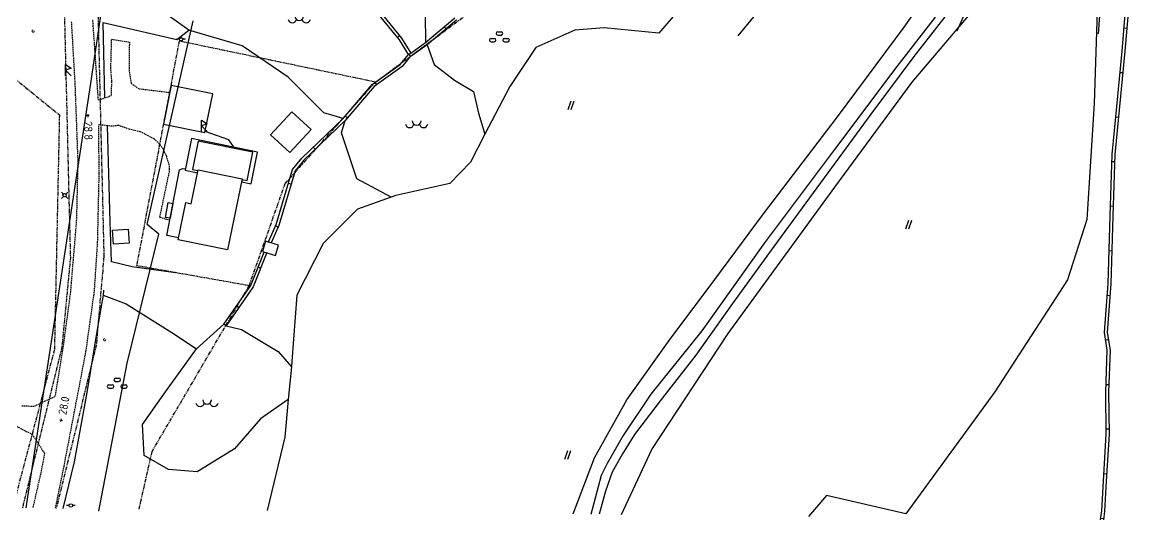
# Model space of a CAD drawing. Header units: metres. Extents: x 139929 to 142176, y 6401995 to 6404420.
# Drawn here: x 140387.5 to 140585.7, y 6401994.6 to 6402083.7 of the extents above; entities that cross this region are included whole.
import ezdxf
from ezdxf.enums import TextEntityAlignment as Align

# ---------------------------------------------------------------- set-up
doc = ezdxf.new("R2010")
doc.units = ezdxf.units.M
doc.header["$LTSCALE"] = 0.5
for name, pattern in [('DASHED', [0.75, 0.5, -0.25]), ('DGN Style 3', [2.464518, 1.76037, -0.704148]), ('PHANTOM', [2.5, 1.25, -0.25, 0.25, -0.25, 0.25, -0.25])]:
    doc.linetypes.add(name, pattern=pattern)
doc.layers.get('0').update_dxf_attribs({"color": 1})
for name, color, linetype in [('M-BEF-BELYSNINGSSTOLPE', 4, 'Continuous'), ('M-BEF-BYGGNAD', 3, 'Continuous'), ('M-BEF-BÄCK', 7, 'Continuous'), ('M-BEF-DIKE', 4, 'Dike5'), ('M-BEF-FORNFYND', 4, 'Continuous'), ('M-BEF-MARKLINJE', 4, 'Continuous'), ('M-BEF-MUR', 4, 'Continuous'), ('M-BEF-NIVÅ', 4, 'Continuous'), ('M-BEF-NIVÅKURVA-PRIMÄR-0.5M', 12, 'Continuous'), ('M-BEF-NIVÅKURVA-PRIMÄR-1.0M', 12, 'Continuous'), ('M-BEF-STAKET', 4, 'STAKET'), ('M-BEF-TELE-INFO', 4, 'Continuous'), ('M-BEF-TRAPPA', 4, 'Continuous'), ('M-BEF-VÄGKANT', 1, 'DASHED'), ('M-GR-FASTIGHETSGRÄNS', 3, 'PHANTOM'), ('M-GR-TRAKTGRÄNS', 7, 'PHANTOM')]:
    doc.layers.add(name, color=color, linetype=linetype)
doc.layers.add('TE_OSAKERT_LAGE', color=254, linetype='Continuous', lineweight=0)
doc.styles.add('ISO', font='iso.shx', dxfattribs={"height": 2.5})
doc.styles.get("Standard").update_dxf_attribs({"font": 'simplex8.shx'})
doc.linetypes.add('Dike5', pattern='A,1.5,["|",Standard,S=0.5,R=75,X=0,Y=0],1e-06,["|",Standard,S=0.5,R=105,X=0,Y=0],-0.75', length=2.250001)
doc.linetypes.add('STAKET', pattern='A,7,[134,morastr.shx,S=0.8,R=0,X=0,Y=0],0.6,[134,morastr.shx,S=0.8,R=0,X=0,Y=0],1', length=8.6)

# ---------------------------------------------------------------- blocks, each defined once
blk = doc.blocks.new('PRI_P_FORNL')
blk.add_polyline3d([(-0.166667, -0.5, 0), (-0.166667, 1.5, 0), (0.833333, 0.833334, 0), (-0.166667, 0.5, 0), (0.833333, -0.5, 0)])
blk = doc.blocks.new('PRI_L_ALLM')
for points in [[(-0.3, 0, 0), (-0.8, 0, 0)], [(0.8, 0, 0), (0.3, 0, 0)]]:
    blk.add_polyline3d(points)
blk.add_circle((0, 0), 0.3)
blk = doc.blocks.new('PRI_L_BELYS')
for points in [[(-0.21, 0.21, 0), (-0.57, 0.57, 0)], [(0.21, 0.21, 0), (0.57, 0.57, 0)], [(-0.21, -0.21, 0), (-0.57, -0.57, 0)], [(0.21, -0.21, 0), (0.57, -0.57, 0)]]:
    blk.add_polyline3d(points)
blk.add_circle((0, 0), 0.3)
blk = doc.blocks.new('PRI_M_BERG')
for centre, radius, start, end in [((-1.25, 0.43), 0.765, 192.2902, 347.7098), ((0, 0.87), 0.784, 180, 0), ((1.25, 0.43), 0.765, 192.2902, 347.7098)]:
    blk.add_arc(centre, radius, start, end)
blk = doc.blocks.new('PRI_M_LÖVSKOG')
for p, q in [((-0.29, 1.2), (0.29, 1.2)), ((-0.29, 0.6), (0.29, 0.6)), ((-1.49, 0), (-0.91, 0)), ((-1.49, -0.6), (-0.91, -0.6)), ((0.91, 0), (1.49, 0)), ((0.91, -0.6), (1.49, -0.6))]:
    blk.add_line(p, q)
for centre, start, end in [((-0.29, 0.9), 90, 180), ((-0.29, 0.9), 180, 270), ((0.29, 0.9), 0, 90), ((0.29, 0.9), 270, 0), ((-1.49, -0.3), 90, 180), ((-1.49, -0.3), 180, 270), ((-0.91, -0.3), 0, 90), ((-0.91, -0.3), 270, 0), ((0.91, -0.3), 90, 180), ((0.91, -0.3), 180, 270), ((1.49, -0.3), 0, 90), ((1.49, -0.3), 270, 0)]:
    blk.add_arc(centre, 0.3, start, end)
blk = doc.blocks.new('PRI_M_ÅKER')
for points in [[(0.26, 1.56, 0), (-0.26, 0, 0)], [(0.78, 1.56, 0), (0.26, 0, 0)]]:
    blk.add_polyline3d(points)
blk = doc.blocks.new('PRI_NIVÅ_HÖJDPUNKT_ISM')
at = {"color": 7}
for p, q in [((-0.25, 0), (0.25, 0)), ((0, 0.25), (0, -0.25))]:
    blk.add_line(p, q, dxfattribs=at)
blk = doc.blocks.new('OCT370_2', base_point=(108327.37, 6370837.69))
at = {"layer": 'TE_OSAKERT_LAGE', "color": 30, "linetype": 'DGN Style 3', "lineweight": 13}
blk.add_circle((108327.36, 6370837.69), 0.2, dxfattribs=at)

msp = doc.modelspace()

# ---------------------------------------------------------------- linework, layer by layer
at = {"layer": 'M-BEF-BYGGNAD'}
for p, q in [((140414.11, 6402072.36), (140412.73, 6402065.45)), ((140421.56, 6402070.87), (140414.11, 6402072.36)), ((140420.17, 6402063.95), (140421.56, 6402070.87)), ((140435.7, 6402067.67), (140431.91, 6402063.52)), ((140439.16, 6402064.52), (140435.7, 6402067.67)), ((140412.73, 6402065.45), (140420.17, 6402063.95)), ((140417.77, 6402062.87), (140416.61, 6402057.2)), ((140429.59, 6402060.46), (140417.77, 6402062.87)), ((140431.91, 6402063.52), (140435.37, 6402060.36)), ((140435.37, 6402060.36), (140439.16, 6402064.52)), ((140418.99, 6402062.42), (140417.96, 6402057.35)), ((140428.77, 6402060.43), (140418.99, 6402062.42)), ((140427.73, 6402055.35), (140428.77, 6402060.43)), ((140428.43, 6402054.76), (140429.59, 6402060.46)), ((140413.34, 6402045.54), (140415.62, 6402057.25)), ((140415.62, 6402057.25), (140416.13, 6402057.52)), ((140416.13, 6402057.52), (140416.7, 6402057.48)), ((140416.61, 6402057.2), (140418.84, 6402056.74)), ((140417.71, 6402051.22), (140418.94, 6402057.26)), ((140417.96, 6402057.35), (140418.92, 6402057.15)), ((140418.84, 6402056.74), (140418.94, 6402057.26)), ((140418.94, 6402057.26), (140426.83, 6402055.66)), ((140418.94, 6402057.26), (140426.83, 6402055.66)), ((140426.83, 6402055.66), (140424.24, 6402042.95)), ((140426.83, 6402055.66), (140426.72, 6402055.11)), ((140426.72, 6402055.11), (140428.43, 6402054.76)), ((140426.8, 6402055.54), (140427.73, 6402055.35)), ((140415.37, 6402044.76), (140416.73, 6402051.42)), ((140416.73, 6402051.42), (140417.71, 6402051.22)), ((140403.64, 6402046.47), (140406.41, 6402046.67)), ((140403.83, 6402043.96), (140403.64, 6402046.47)), ((140406.41, 6402046.67), (140406.59, 6402044.17)), ((140415.44, 6402045.1), (140413.34, 6402045.54)), ((140406.59, 6402044.17), (140403.83, 6402043.96)), ((140424.24, 6402042.95), (140415.37, 6402044.76)), ((140431, 6402044.51), (140430.45, 6402042.68)), ((140433.36, 6402043.8), (140431, 6402044.51)), ((140432.81, 6402041.97), (140433.36, 6402043.8)), ((140430.45, 6402042.68), (140432.81, 6402041.97))]:
    msp.add_line(p, q, dxfattribs=at)
at = {"layer": 'M-BEF-BÄCK', "lineweight": -3}
for p, q in [((140402.02, 6402035.75), (140401.98, 6402034.87)), ((140401.98, 6402034.87), (140400.93, 6402029.08)), ((140400.93, 6402029.08), (140399.04, 6402017.44)), ((140399.04, 6402017.44), (140396.79, 6402005)), ((140396.79, 6402005), (140394.75, 6401996.68))]:
    msp.add_line(p, q, dxfattribs=at)
at = {"layer": 'M-BEF-DIKE'}
for p, q in [((140544.06, 6402075.75), (140550.94, 6402084.62)), ((140553.04, 6402085.22), (140547.05, 6402077.57)), ((140547.05, 6402077.57), (140539.36, 6402067.23)), ((140532.93, 6402060.9), (140544.06, 6402075.75)), ((140539.36, 6402067.23), (140530.34, 6402054.98)), ((140520.41, 6402044.22), (140532.93, 6402060.9)), ((140530.34, 6402054.98), (140522.02, 6402043.58)), ((140509.18, 6402028.48), (140520.41, 6402044.22)), ((140522.02, 6402043.58), (140514.58, 6402033.35)), ((140514.58, 6402033.35), (140508.07, 6402024.08)), ((140500.03, 6402017.1), (140509.18, 6402028.48)), ((140508.07, 6402024.08), (140501.68, 6402015.93)), ((140494.84, 6402009.39), (140500.03, 6402017.1)), ((140501.68, 6402015.93), (140497.09, 6402009.88)), ((140492.21, 6402004.75), (140494.84, 6402009.39)), ((140497.09, 6402009.88), (140494.92, 6402006.46)), ((140494.92, 6402006.46), (140493.05, 6402003.16)), ((140491.17, 6402002.6), (140492.21, 6402004.75)), ((140490.07, 6401998.58), (140491.17, 6402002.6)), ((140493.05, 6402003.16), (140491.85, 6401999.75)), ((140491.85, 6401999.75), (140490.76, 6401995.62)), ((140489.33, 6401995.63), (140490.07, 6401998.58))]:
    msp.add_line(p, q, dxfattribs=at)
at = {"layer": 'M-BEF-MARKLINJE', "lineweight": -3, "ltscale": 0.8}
for p, q in [((140409.84, 6402141.77), (140399.64, 6402072.39)), ((140409.86, 6402047.48), (140418.08, 6402083.93)), ((140399.64, 6402072.39), (140388.14, 6401996.75)), ((140411.94, 6402045.78), (140409.86, 6402047.48)), ((140406.28, 6402022.67), (140411.94, 6402045.78)), ((140401.18, 6401996.19), (140406.28, 6402022.67))]:
    msp.add_line(p, q, dxfattribs=at)
at = {"layer": 'M-BEF-MARKLINJE'}
msp.add_line((140545.52, 6402083.04, 25.66), (140552.68, 6402093.38, 26.08), dxfattribs=at)
at = {"layer": 'M-BEF-MARKLINJE', "lineweight": -3}
for p, q in [((140545.52, 6402083.04), (140552.68, 6402093.38)), ((140417.29, 6402082.3), (140410.46, 6402087.13)), ((140579.97, 6402087.61), (140579.36, 6402069.17)), ((140459.57, 6402085.11), (140459.67, 6402080.05)), ((140504.71, 6402085.59), (140501.45, 6402081.76)), ((140546.76, 6402072.95), (140558.25, 6402086.46)), ((140491.62, 6402082.69), (140486.36, 6402082.3)), ((140501.45, 6402081.76), (140491.62, 6402082.69)), ((140533.43, 6402066.74), (140545.52, 6402083.04)), ((140415.15, 6402080.59), (140417.29, 6402082.3)), ((140426.81, 6402079.5), (140417.29, 6402082.3)), ((140486.36, 6402082.3), (140479.42, 6402079.18)), ((140435.08, 6402073.89), (140426.81, 6402079.5)), ((140459.98, 6402079.65), (140461.2, 6402076.13)), ((140479.42, 6402079.18), (140474.75, 6402072.18)), ((140461.2, 6402076.13), (140464.82, 6402073.35)), ((140441.47, 6402067.48), (140435.08, 6402073.89)), ((140464.82, 6402073.35), (140468.22, 6402071.31)), ((140532.92, 6402054.19), (140546.76, 6402072.95)), ((140468.22, 6402071.31), (140469.17, 6402067.45)), ((140474.75, 6402072.18), (140470.3, 6402063.65)), ((140579.36, 6402069.17), (140578.01, 6402048.37)), ((140444.91, 6402066.48), (140441.47, 6402067.48)), ((140469.17, 6402067.45), (140470.3, 6402063.65)), ((140444.6, 6402063.9), (140445.27, 6402066.13)), ((140520.17, 6402049.42), (140533.43, 6402066.74)), ((140447.37, 6402055.65), (140444.6, 6402063.9)), ((140470.3, 6402063.65), (140467.68, 6402058.63)), ((140467.68, 6402058.63), (140464, 6402054.84)), ((140453.51, 6402052.38), (140447.37, 6402055.65)), ((140464, 6402054.84), (140454.33, 6402052.68)), ((140513.81, 6402027.97), (140532.92, 6402054.19)), ((140453.51, 6402052.38), (140447.49, 6402050.25)), ((140454.33, 6402052.68), (140453.51, 6402052.38)), ((140447.49, 6402050.25), (140441.32, 6402044.09)), ((140511.42, 6402037.63), (140520.17, 6402049.42)), ((140578.01, 6402048.37), (140574.6, 6402037.58)), ((140441.32, 6402044.09), (140436.61, 6402034.85)), ((140503.26, 6402026.71), (140511.42, 6402037.63)), ((140574.6, 6402037.58), (140561.54, 6402017.51)), ((140401.98, 6402034.87), (140406.05, 6402033.28)), ((140406.05, 6402033.28), (140414.25, 6402028.18)), ((140436.61, 6402034.85), (140435.74, 6402023.02)), ((140418.67, 6402025.25), (140423.58, 6402029.64)), ((140423.99, 6402029.35), (140426.74, 6402028.68)), ((140414.25, 6402028.18), (140418.67, 6402025.25)), ((140426.74, 6402028.68), (140433.3, 6402024.77)), ((140500.15, 6402007.2), (140513.81, 6402027.97)), ((140412.79, 6402017.13), (140418.67, 6402025.25)), ((140495.7, 6402016.12), (140503.26, 6402026.71)), ((140433.3, 6402024.77), (140435.64, 6402022.02)), ((140435.64, 6402022.02), (140435.09, 6402016.19)), ((140435.74, 6402023.02), (140435.64, 6402022.02)), ((140561.54, 6402017.51), (140545.63, 6401995.69)), ((140408.99, 6402011.7), (140412.79, 6402017.13)), ((140435.09, 6402016.19), (140430.11, 6402012.73)), ((140435.09, 6402016.19), (140434.45, 6402009.42)), ((140489.88, 6402005.72), (140495.7, 6402016.12)), ((140409.32, 6402006.13), (140408.99, 6402011.7)), ((140430.11, 6402012.73), (140425.44, 6402007.31)), ((140434.45, 6402009.42), (140431.34, 6401996.27)), ((140425.44, 6402007.31), (140418.79, 6402003.24)), ((140413.66, 6402003.63), (140409.32, 6402006.13)), ((140486.09, 6401995.67), (140489.88, 6402005.72)), ((140494.76, 6401995.57), (140500.15, 6402007.2)), ((140418.79, 6402003.24), (140413.66, 6402003.63)), ((140531.46, 6401998.99), (140528.2, 6401995.21)), ((140545.63, 6401995.69), (140531.46, 6401998.99))]:
    msp.add_line(p, q, dxfattribs=at)
at = {"layer": 'M-BEF-MUR', "lineweight": -3}
for p, q in [((140584.36, 6402078.54), (140585.23, 6402089.18)), ((140585.73, 6402089.13), (140584.86, 6402078.5)), ((140454.97, 6402080.57), (140449.52, 6402087.26)), ((140449.87, 6402087.62), (140455.38, 6402080.86)), ((140459.67, 6402080.05), (140464.89, 6402084.47)), ((140465.2, 6402084.08), (140459.98, 6402079.65)), ((140463.01, 6402082.88), (140463.33, 6402082.49)), ((140584.7, 6402082.7), (140585.2, 6402082.66)), ((140455.03, 6402081.29), (140454.65, 6402080.97)), ((140455.38, 6402080.86), (140457.01, 6402078.18)), ((140456.59, 6402077.92), (140454.97, 6402080.57)), ((140457.01, 6402078.18), (140459.67, 6402080.05)), ((140459.98, 6402079.65), (140457.29, 6402077.76)), ((140455.14, 6402076.15), (140456.59, 6402077.92)), ((140456.92, 6402077.54), (140455.49, 6402075.78)), ((140456.59, 6402077.92), (140457.01, 6402078.18)), ((140457.01, 6402078.18), (140456.59, 6402077.92)), ((140456.69, 6402077.98), (140456.95, 6402077.56)), ((140457.29, 6402077.76), (140456.92, 6402077.54)), ((140583.41, 6402068.64), (140584.36, 6402078.54)), ((140584.86, 6402078.5), (140583.91, 6402068.59)), ((140450.11, 6402072.54), (140455.14, 6402076.15)), ((140455.49, 6402075.78), (140450.45, 6402072.17)), ((140584, 6402074.73), (140584.49, 6402074.69)), ((140450.6, 6402072.89), (140450.89, 6402072.48)), ((140444.91, 6402066.48), (140450.11, 6402072.54)), ((140450.45, 6402072.17), (140445.27, 6402066.13)), ((140445.29, 6402066.92), (140445.67, 6402066.6)), ((140582.56, 6402060.05), (140583.41, 6402068.64)), ((140583.91, 6402068.59), (140583.06, 6402060.02)), ((140583.23, 6402066.77), (140583.73, 6402066.72)), ((140437.49, 6402059.37), (140444.91, 6402066.48)), ((140445.27, 6402066.13), (140437.86, 6402059.03)), ((140424.43, 6402062.65), (140420.21, 6402064.16)), ((140425.27, 6402061.45), (140424.43, 6402062.65)), ((140439.56, 6402061.35), (140439.9, 6402060.99)), ((140435.87, 6402057.34), (140437.49, 6402059.37)), ((140437.86, 6402059.03), (140436.32, 6402057.11)), ((140582.21, 6402049.05), (140582.56, 6402060.05)), ((140583.06, 6402060.02), (140582.71, 6402049.03)), ((140432.91, 6402047.48), (140435.87, 6402057.34)), ((140436.32, 6402057.11), (140433.38, 6402047.3)), ((140582.52, 6402058.8), (140583.02, 6402058.79)), ((140435.14, 6402054.9), (140435.62, 6402054.76)), ((140581.84, 6402036.91), (140582.21, 6402049.05)), ((140582.27, 6402050.81), (140582.77, 6402050.79)), ((140582.71, 6402049.03), (140582.34, 6402036.88)), ((140431.52, 6402044.3), (140432.91, 6402047.48)), ((140433.38, 6402047.3), (140432.03, 6402044.23)), ((140432.81, 6402047.25), (140433.27, 6402047.05)), ((140428.38, 6402036.59), (140430.78, 6402042.57)), ((140431.27, 6402042.46), (140428.82, 6402036.35)), ((140582.02, 6402042.81), (140582.52, 6402042.8)), ((140429.7, 6402039.88), (140430.16, 6402039.7)), ((140423.58, 6402029.64), (140428.38, 6402036.59)), ((140428.82, 6402036.35), (140423.99, 6402029.35)), ((140581.18, 6402028.16), (140581.84, 6402036.91)), ((140582.34, 6402036.88), (140581.68, 6402028.18)), ((140581.68, 6402034.82), (140582.18, 6402034.78)), ((140425.85, 6402032.93), (140426.26, 6402032.64)), ((140423.99, 6402029.35), (140423.58, 6402029.64)), ((140581.67, 6402024.98), (140581.18, 6402028.16)), ((140581.68, 6402028.18), (140582.18, 6402025.01)), ((140581.38, 6402026.86), (140581.88, 6402026.93)), ((140581.41, 6402017.5), (140581.67, 6402024.98)), ((140582.18, 6402025.01), (140581.91, 6402017.49)), ((140581.51, 6402009.98), (140581.41, 6402017.5)), ((140581.46, 6402018.88), (140581.96, 6402018.87)), ((140581.91, 6402017.49), (140582.01, 6402009.97)), ((140581.02, 6402001.57), (140581.51, 6402009.98)), ((140581.5, 6402010.89), (140582, 6402010.89)), ((140582.01, 6402009.97), (140581.52, 6402001.54)), ((140580.72, 6401996.25), (140581.02, 6402001.57)), ((140581.1, 6402002.9), (140581.6, 6402002.87)), ((140581.52, 6402001.54), (140581.22, 6401996.2)), ((140580.5, 6401994.63), (140580.72, 6401996.25)), ((140581.22, 6401996.2), (140581, 6401994.62)), ((140580.54, 6401994.92), (140581.03, 6401994.85))]:
    msp.add_line(p, q, dxfattribs=at)
at = {"layer": 'M-BEF-NIVÅKURVA-PRIMÄR-0.5M', "linetype": 'Continuous', "lineweight": -3}
for p, q in [((140559.31, 6402092.41, 25.5), (140554.75, 6402082.12, 25.5)), ((140580.83, 6402092.26, 27.5), (140580.06, 6402081.6, 27.5))]:
    msp.add_line(p, q, dxfattribs=at)
at = {"layer": 'M-BEF-NIVÅKURVA-PRIMÄR-1.0M', "linetype": 'Continuous', "lineweight": -3}
msp.add_line((140515.65, 6402081.28, 26), (140523.29, 6402090.6, 26), dxfattribs=at)
at = {"layer": 'M-BEF-STAKET', "lineweight": -3}
for p, q in [((140402.26, 6402070.14), (140401.95, 6402083.65)), ((140401.95, 6402083.65), (140415.15, 6402080.59)), ((140403.18, 6402047.97), (140402.72, 6402065.17)), ((140403.42, 6402040.8), (140403.18, 6402047.97)), ((140407.14, 6402039.94), (140403.42, 6402040.8)), ((140414.93, 6402038.85), (140407.14, 6402039.94))]:
    msp.add_line(p, q, dxfattribs=at)
at = {"layer": 'M-BEF-TRAPPA', "lineweight": -3}
for p, q in [((140413.12, 6402048.76), (140413.62, 6402051.41)), ((140413.62, 6402051.41), (140414.44, 6402051.25)), ((140414.44, 6402051.25), (140413.94, 6402048.6)), ((140413.94, 6402048.6), (140413.12, 6402048.76))]:
    msp.add_line(p, q, dxfattribs=at)
at = {"layer": 'M-BEF-VÄGKANT', "lineweight": -3}
for p, q in [((140396.25, 6402083.78), (140396.89, 6402072.67)), ((140401.1, 6402069.81), (140400.11, 6402084.11)), ((140403.33, 6402075.4), (140403.47, 6402080.67)), ((140403.47, 6402080.67), (140406.64, 6402080.13)), ((140406.64, 6402080.13), (140406.63, 6402074.88)), ((140403.52, 6402073.06), (140403.33, 6402075.4)), ((140406.63, 6402074.88), (140406.97, 6402072.81)), ((140403.41, 6402070.58), (140403.52, 6402073.06)), ((140406.97, 6402072.81), (140408.26, 6402071.82)), ((140396.89, 6402072.67), (140397.41, 6402058.91)), ((140408.26, 6402071.82), (140413.87, 6402071.14)), ((140401.1, 6402069.81), (140402.26, 6402070.14)), ((140402.26, 6402070.14), (140403.41, 6402070.58)), ((140402.72, 6402065.17), (140401.15, 6402065.37)), ((140401.25, 6402056.68), (140401.15, 6402065.37)), ((140403.6, 6402065.09), (140402.72, 6402065.17)), ((140403.6, 6402065.09), (140402.72, 6402065.17)), ((140404.72, 6402065.23), (140403.6, 6402065.09)), ((140404.72, 6402065.23), (140403.6, 6402065.09)), ((140406.61, 6402064.56), (140404.72, 6402065.23)), ((140406.61, 6402064.56), (140404.72, 6402065.23)), ((140408.62, 6402064.07), (140406.61, 6402064.56)), ((140408.62, 6402064.07), (140406.61, 6402064.56)), ((140411.11, 6402062.8), (140408.62, 6402064.07)), ((140411.11, 6402062.8), (140408.62, 6402064.07)), ((140412.04, 6402061.88), (140411.11, 6402062.8)), ((140412.04, 6402061.88), (140411.11, 6402062.8)), ((140412.73, 6402060.95), (140412.04, 6402061.88)), ((140412.73, 6402060.95), (140412.04, 6402061.88)), ((140413.33, 6402059.65), (140412.73, 6402060.95)), ((140413.33, 6402059.65), (140412.73, 6402060.95)), ((140397.41, 6402058.91), (140397.17, 6402048.36)), ((140413.81, 6402058.07), (140413.33, 6402059.65)), ((140413.81, 6402058.07), (140413.33, 6402059.65)), ((140412.1, 6402048.77), (140413.8, 6402056.93)), ((140412.1, 6402048.77), (140413.8, 6402056.93)), ((140413.8, 6402056.93), (140413.81, 6402058.07)), ((140413.8, 6402056.93), (140413.81, 6402058.07)), ((140400.97, 6402044.37), (140401.25, 6402056.68)), ((140397.17, 6402048.36), (140396.09, 6402035.4)), ((140413.86, 6402048.24), (140412.1, 6402048.77)), ((140413.86, 6402048.24), (140412.1, 6402048.77)), ((140400.39, 6402035.49), (140400.97, 6402044.37)), ((140396.09, 6402035.4), (140394.74, 6402025.34)), ((140398.87, 6402024.72), (140400.39, 6402035.49)), ((140394.74, 6402025.34), (140393.32, 6402016.7)), ((140397.02, 6402014.99), (140398.87, 6402024.72)), ((140389.64, 6402014.98), (140391.47, 6402015.87)), ((140391.47, 6402015.87), (140393.32, 6402016.7)), ((140387.42, 6402015.03), (140389.64, 6402014.98)), ((140394.96, 6402004.23), (140397.02, 6402014.99)), ((140389.36, 6402009.83), (140386, 6402011.57)), ((140391.46, 6402006.57), (140389.36, 6402009.83)), ((140391.46, 6402006.57), (140390.85, 6402003.29)), ((140393.43, 6401996.69), (140394.96, 6402004.23)), ((140390.85, 6402003.29), (140389.34, 6401996.74))]:
    msp.add_line(p, q, dxfattribs=at)
at = {"layer": 'M-GR-FASTIGHETSGRÄNS'}
for p, q in [((140328.91, 6402120.24), (140394.12, 6402067.1)), ((140394.64, 6402100.22), (140396.08, 6402041.65)), ((140450.72, 6402072.98), (140482.86, 6402096.81)), ((140400.79, 6402094.88), (140402.08, 6402041.8)), ((140415.56, 6402080.33), (140407.94, 6402040.17)), ((140450.72, 6402072.98), (140415.56, 6402080.33)), ((140434.54, 6402054.83), (140450.52, 6402072.83)), ((140450.52, 6402072.83), (140450.72, 6402072.98)), ((140394.12, 6402067.1), (140393.23, 6402025.09)), ((140428.11, 6402036.59), (140434.54, 6402054.83)), ((140396.08, 6402041.65), (140394.56, 6402025.57)), ((140402.08, 6402041.8), (140400.72, 6402025.92)), ((140407.94, 6402040.17), (140428.11, 6402036.59)), ((140410.72, 6402006.88), (140428.11, 6402036.59)), ((140394.56, 6402025.57), (140387.49, 6401996.76)), ((140400.72, 6402025.92), (140393.57, 6401996.69)), ((140393.23, 6402025.09), (140385.75, 6401996.78)), ((140408.39, 6401996.53), (140410.72, 6402006.88))]:
    msp.add_line(p, q, dxfattribs=at)
at = {"layer": 'M-GR-TRAKTGRÄNS', "lineweight": -3}
for p, q in [((140450.72, 6402072.98), (140482.86, 6402096.81)), ((140434.54, 6402054.83), (140450.52, 6402072.83)), ((140450.52, 6402072.83), (140450.72, 6402072.98)), ((140428.11, 6402036.59), (140434.54, 6402054.83)), ((140410.72, 6402006.88), (140428.11, 6402036.59)), ((140408.39, 6401996.53), (140410.72, 6402006.88))]:
    msp.add_line(p, q, dxfattribs=at)

# ---------------------------------------------------------------- block references
at = {"layer": 'M-BEF-BELYSNINGSSTOLPE'}
for p in [(140415.91, 6402080.66, 30.14), (140396.17, 6401997.19, 27.12)]:
    msp.add_blockref('PRI_L_ALLM', p, dxfattribs=at)
at = {"layer": 'M-BEF-BELYSNINGSSTOLPE', "lineweight": -3}
msp.add_blockref('PRI_L_BELYS', (140395.05, 6402052.72, 28.51), dxfattribs=at)
at = {"layer": 'M-BEF-FORNFYND', "lineweight": -3}
for p in [(140395.38, 6402074.63), (140419.72, 6402064.66)]:
    msp.add_blockref('PRI_P_FORNL', p, dxfattribs=at)
at = {"layer": 'M-BEF-MARKLINJE'}
for name, p in [('PRI_M_BERG', (140437.06, 6402083.95, 31.09)), ('PRI_M_LÖVSKOG', (140472.88, 6402080.81, 28.22)), ('PRI_M_ÅKER', (140485.41, 6402068, 26.36)), ('PRI_M_BERG', (140458.07, 6402065.17, 29.51)), ('PRI_M_ÅKER', (140545.85, 6402046.63, 25.82)), ('PRI_M_LÖVSKOG', (140404.48, 6402018.79, 27.29)), ('PRI_M_BERG', (140420.55, 6402015.26, 28.11)), ('PRI_M_ÅKER', (140484.81, 6402005.4, 24.23))]:
    msp.add_blockref(name, p, dxfattribs=at)
at = {"layer": 'M-BEF-NIVÅ', "lineweight": -3}
for p, rotation in [((140399.22, 6402066.97, 28.76), 272.1689991985403), ((140394.43, 6402012.48, 28.02), 79.8660030216063)]:
    msp.add_blockref('PRI_NIVÅ_HÖJDPUNKT_ISM', p, dxfattribs=dict(at, rotation=rotation))
at = {"layer": 'M-BEF-TELE-INFO', "color": 30, "linetype": 'DGN Style 3', "lineweight": 13}
for p in [(140389.44, 6402082.12), (140402.24, 6402026.88)]:
    msp.add_blockref('OCT370_2', p, dxfattribs=at)

# ---------------------------------------------------------------- texts
at = {"layer": 'M-BEF-NIVÅ', "style": 'ISO'}
for s, rotation, p in [('28.8', 271.5808, (140399.25, 6402065.97)), ('28.0', 79.2772, (140394.62, 6402013.47))]:
    msp.add_text(s, height=1.5, rotation=rotation, dxfattribs=at).set_placement(p, align=Align.MIDDLE_LEFT)

doc.saveas('drawing.dxf')
